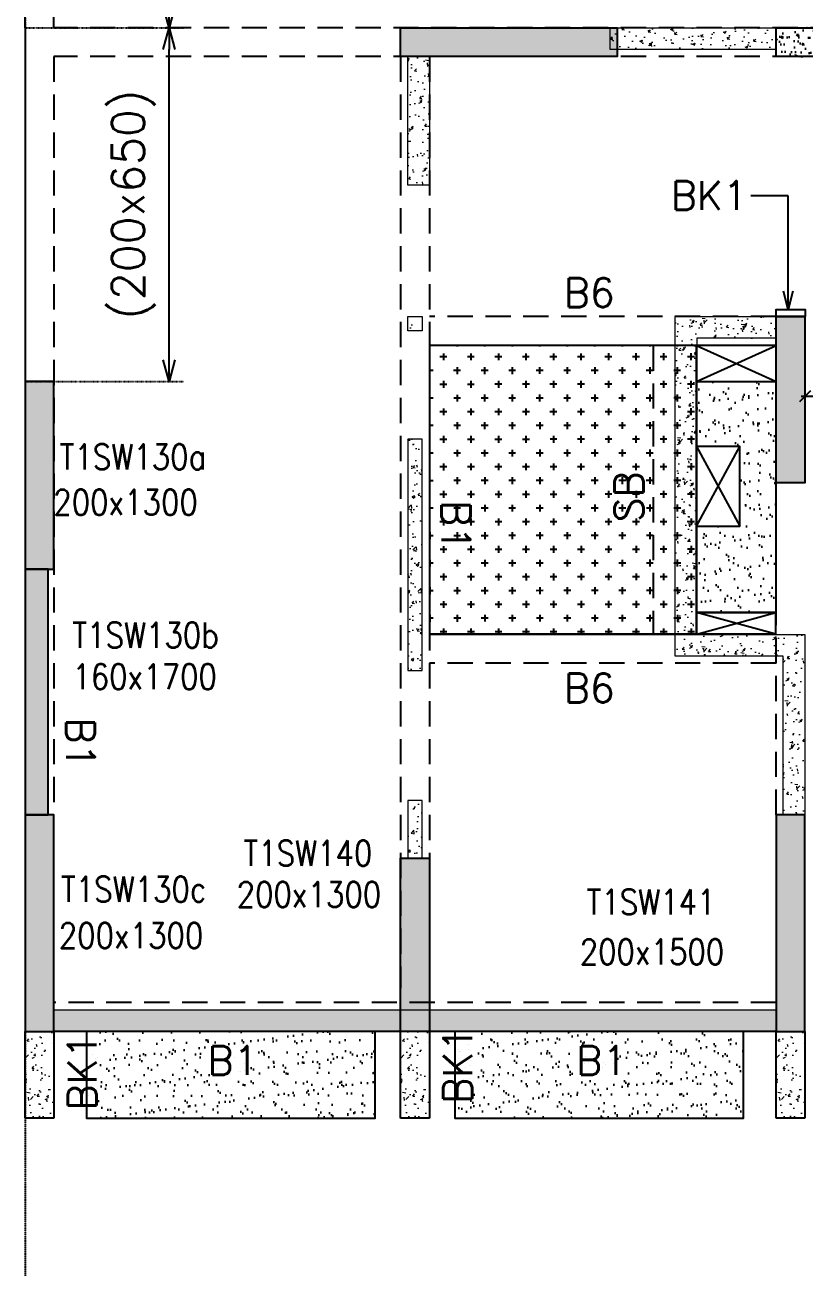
# Model space of a CAD drawing. Header units: millimetres. Extents: x 1078357 to 2594950, y -4969473 to -4636555.
# Drawn here: x 2210080 to 2215480, y -4675745 to -4667084 of the extents above; entities that cross this region are included whole.
import ezdxf

# ---------------------------------------------------------------- set-up
doc = ezdxf.new("R2010")
doc.units = ezdxf.units.MM
doc.header["$PDMODE"] = 35
for name, pattern in [('CONTINOUS', [0]), ('DOT', [0.25, 0, -0.25]), ('HIDDEN', [0.375, 0.25, -0.125]), ('New Retail block$0$CONTINOUS', [0])]:
    doc.linetypes.add(name, pattern=pattern)
doc.layers.get('0').update_dxf_attribs({"lineweight": 0})
doc.layers.get('Defpoints').update_dxf_attribs({"lineweight": 0})
for name, color, linetype, lineweight in [('A-_ANOTDIMA_D-', 6, 'Continuous', 13), ('COL. NO.', 30, 'Continuous', 25), ('COL. SIZE', 7, 'Continuous', 25), ('DIM', 9, 'Continuous', 25), ('HATCH', 8, 'Continuous', 30), ('RCC UPSTAND', 43, 'Continuous', 30), ('S-NON STR RCC WALL', 8, 'Continuous', 0)]:
    doc.layers.add(name, color=color, linetype=linetype, lineweight=lineweight)
for name, color, linetype in [('B-200x325', 201, 'HIDDEN'), ('B-200x450', 52, 'HIDDEN'), ('B-200x650', 241, 'HIDDEN'), ('B-300xSLAB THK.', 151, 'Continuous'), ('BK1-200x650', 241, 'HIDDEN'), ('DROP SLAB', 8, 'Continuous'), ('EXPANSION JOINT', 10, 'HIDDEN'), ('NON STR. RCC WALL', 6, 'Continuous'), ('S-COLUMN_SHEAR WALL', 1, 'Continuous'), ('S-DIM', 2, 'Continuous'), ('S-PROJECTION', 54, 'New Retail block$0$CONTINOUS'), ('SLAB FOLD', 8, 'Continuous')]:
    doc.layers.add(name, color=color, linetype=linetype)
doc.styles.add('Roman', font='romans')
doc.styles.add('ROMANS', font='romans.shx', dxfattribs={"width": 0.85})
doc.dimstyles.new('HARESH', dxfattribs={"dimtxt": 150, "dimasz": 75, "dimexe": 0, "dimexo": 0, "dimgap": 25, "dimtad": 1, "dimdec": 0, "dimdsep": 46, "dimtxsty": 'Roman', "dimblk": 'OBLIQUE', "dimcen": 225, "dimdle": 25, "dimclrd": 2, "dimclre": 2, "dimclrt": 7, "dimadec": 8, "dimazin": 1, "dimtfac": 1, "dimtdec": 0, "dimtmove": 0, "dimatfit": 0, "dimfxl": 1, "dimlwd": -1, "dimlwe": -1, "dimarcsym": 0})

# ---------------------------------------------------------------- blocks, each defined once
blk = doc.blocks.new('_Open30')
at = {"color": 0, "linetype": 'ByBlock', "lineweight": -2}
for p, q in [((-1, 0.268), (0, 0)), ((0, 0), (-1, -0.268)), ((0, 0), (-1, 0))]:
    blk.add_line(p, q, dxfattribs=at)
blk = doc.blocks.new('*D1117')
at = {"layer": 'Defpoints', "color": 0, "linetype": 'CONTINOUS', "ltscale": 0.5, "transparency": 16777216}
for p in [(2210080, -4667102.5, 0), (2211077.1, -4667102.5), (2210080.1, -4669552.5, 0)]:
    blk.add_point(p, dxfattribs=at)
at = {"layer": 'S-DIM', "color": 2, "linetype": 'DOT', "ltscale": 0.5, "transparency": 16777216}
for p, q in [((2210080, -4667102.5), (2211177.1, -4667102.5)), ((2210080.1, -4669552.5), (2211177.1, -4669552.5))]:
    blk.add_line(p, q, dxfattribs=at)
at = {"layer": 'S-DIM', "color": 2, "linetype": 'CONTINOUS', "ltscale": 0.5, "transparency": 16777216}
blk.add_line((2211077.1, -4669402.5), (2211077.1, -4667252.5), dxfattribs=at)
at = {"layer": 'S-DIM', "color": 2, "linetype": 'CONTINOUS', "ltscale": 0.5, "transparency": 16777216, "xscale": 150, "yscale": 150, "zscale": 150}
for p, rotation in [((2211077.1, -4667102.5), 90), ((2211077.1, -4669552.5), 270)]:
    blk.add_blockref('_Open30', p, dxfattribs=dict(at, rotation=rotation))
at = {"layer": 'S-DIM', "color": 7, "linetype": 'CONTINOUS', "ltscale": 0.5, "transparency": 16777216, "insert": (2210830.7, -4668327.5), "char_height": 225, "attachment_point": 5, "rotation": 90, "style": 'Roman'}
blk.add_mtext('(200x650)', dxfattribs=at)
blk = doc.blocks.new('*D1118')
at = {"layer": 'Defpoints', "color": 0, "linetype": 'CONTINOUS', "ltscale": 0.5, "transparency": 16777216}
for p in [(2210080, -4665102.5, 0), (2210080, -4667102.5, 0), (2211077.1, -4667102.5)]:
    blk.add_point(p, dxfattribs=at)
at = {"layer": 'S-DIM', "color": 2, "linetype": 'DOT', "ltscale": 0.5, "transparency": 16777216}
for p, q in [((2210080, -4665102.5), (2211177.1, -4665102.5)), ((2210080, -4667102.5), (2211177.1, -4667102.5))]:
    blk.add_line(p, q, dxfattribs=at)
at = {"layer": 'S-DIM', "color": 2, "linetype": 'CONTINOUS', "ltscale": 0.5, "transparency": 16777216}
blk.add_line((2211077.1, -4665252.5), (2211077.1, -4666952.5), dxfattribs=at)
at = {"layer": 'S-DIM', "color": 2, "linetype": 'CONTINOUS', "ltscale": 0.5, "transparency": 16777216, "xscale": 150, "yscale": 150, "zscale": 150}
for p, rotation in [((2211077.1, -4665102.5), 90), ((2211077.1, -4667102.5), 270)]:
    blk.add_blockref('_Open30', p, dxfattribs=dict(at, rotation=rotation))
at = {"layer": 'S-DIM', "color": 7, "linetype": 'CONTINOUS', "ltscale": 0.5, "transparency": 16777216, "insert": (2210830.7, -4666102.5), "char_height": 225, "attachment_point": 5, "rotation": 90, "style": 'Roman'}
blk.add_mtext('(200x450)', dxfattribs=at)
blk = doc.blocks.new('_Oblique')
at = {"color": 0, "linetype": 'ByBlock', "lineweight": -2}
blk.add_line((-0.5, -0.5), (0.5, 0.5), dxfattribs=at)
blk = doc.blocks.new('*D1593')
at = {"layer": 'Defpoints', "color": 0, "ltscale": 700, "transparency": 16777216}
for p in [(2215479.6, -4669253.1, 0), (2216154.3, -4669253, 0), (2215479.6, -4669655.1)]:
    blk.add_point(p, dxfattribs=at)
at = {"layer": 'DIM', "color": 2, "ltscale": 700, "transparency": 16777216}
for p, q in [((2215479.6, -4669253.1), (2215479.6, -4669655.1)), ((2216154.3, -4669253), (2216154.3, -4669655.1)), ((2216179.3, -4669655.1), (2215454.6, -4669655.1))]:
    blk.add_line(p, q, dxfattribs=at)
at = {"layer": 'DIM', "color": 2, "ltscale": 700, "transparency": 16777216, "xscale": 75, "yscale": 75, "zscale": 75, "rotation": 180}
blk.add_blockref('_Oblique', (2215479.6, -4669655.1), dxfattribs=at)
at = {"layer": 'DIM', "color": 2, "ltscale": 700, "transparency": 16777216, "xscale": 75, "yscale": 75, "zscale": 75}
blk.add_blockref('_Oblique', (2216154.3, -4669655.1), dxfattribs=at)
at = {"layer": 'DIM', "color": 7, "ltscale": 700, "transparency": 16777216, "insert": (2215817, -4669580.1), "char_height": 150, "attachment_point": 5, "style": 'Roman'}
blk.add_mtext('{\\H0.666667x;200x650}', dxfattribs=at)
blk = doc.blocks.new('G$CD63B60BD')
at = {"layer": 'COL. NO.', "linetype": 'Continuous', "style": 'ROMANS', "width": 0.85}
for s, p in [('T1SW130a', (44965.2, 3891.1, -320.4)), ('T1SW130b', (45053.1, 2657.3, -320.4)), ('T1SW140', (46237.7, 1147.3, -320.4)), ('T1SW130c', (44974.3, 897.6, -323.1)), ('T1SW141', (48613.2, 809.1, -320.4))]:
    blk.add_text(s, height=175, dxfattribs=at).set_placement(p)
at = {"layer": 'COL. SIZE', "linetype": 'Continuous', "style": 'ROMANS', "width": 0.85}
for s, p in [('200x1300', (44920.6, 3577, -320.4)), ('160x1700', (45052.5, 2369.2, -320.4)), ('200x1300', (46190.3, 861.3, -320.4)), ('200x1300', (44958.9, 576.9, -323.1)), ('200x1500', (48565.8, 464.2, -320.4))]:
    blk.add_text(s, height=175, dxfattribs=at).set_placement(p)

msp = doc.modelspace()

# ---------------------------------------------------------------- hatches: boundary and pattern name
at = {"layer": 'DROP SLAB'}
h = msp.add_hatch(dxfattribs=at)
h.set_pattern_fill('CROSS', color=8, scale=15, angle=0.03079)
h.set_pattern_definition([(180.03079016, (-5487960.97, 28115630.65), (-95.19879988, -95.3011726), [47.625, -142.875]), (270.03079016, (-5487984.8, 28115654.45), (95.3011726, -95.19879988), [47.625, -142.875])])
h.paths.add_polyline_path([(2214729.6, -4669302.5), (2212879.6, -4669302.4), (2212879.6, -4671302.2), (2214729.6, -4671302.3)])
at = {"layer": 'HATCH'}
h = msp.add_hatch(dxfattribs=at)
h.set_pattern_fill('AR-SAND', color=8, scale=3, angle=359.97015)
h.set_pattern_definition([(37.47015413, (-4003539.23, 23605423.02), (-4.72361136, 146.8264517), [0, -115.824, 0, -129.54, 0, -123.825]), (7.4701541, (-4003539.23, 23605423.02), (134.9689868, 214.9772528), [0, -62.484, 0, -104.394, 0, -40.005]), (327.47015413, (-4003632.95, 23605423.07), (237.29790347, 0.3075449), [0, -38.1, 0, -137.16, 0, -179.07]), (317.4701541, (-4003632.95, 23605423.07), (229.1017424, 66.759465), [0, -19.05, 0, -89.916, 0, -102.87])])
h.paths.add_polyline_path([(2215278.9, -4671152.6), (2214728.9, -4671152.6), (2214728.9, -4670552.5), (2215028.9, -4670552.5), (2215028.9, -4670002.6), (2214728.9, -4670002.6), (2214728.9, -4669552.6), (2215278.9, -4669552.6)])
h = msp.add_hatch(dxfattribs=at)
h.set_pattern_fill('AR-SAND', color=8, scale=3, angle=179.97015)
h.set_pattern_definition([(37.47015413, (-2894477.94, 18697456.1), (-4.72361136, 146.8264517), [0, -115.824, 0, -129.54, 0, -123.825]), (7.4701541, (-2894477.94, 18697456.1), (134.9689868, 214.9772528), [0, -62.484, 0, -104.394, 0, -40.005]), (327.4701541, (-2894571.67, 18697456.14), (237.2979035, 0.3075449), [0, -38.1, 0, -137.16, 0, -179.07]), (317.4701541, (-2894571.67, 18697456.14), (229.1017424, 66.759465), [0, -19.05, 0, -89.916, 0, -102.87])])
h.paths.add_polyline_path([(2212505, -4674052.5), (2210505, -4674052.5), (2210505, -4674652.5), (2212505, -4674652.5)])
h = msp.add_hatch(dxfattribs=at)
h.set_pattern_fill('AR-SAND', color=8, scale=3, angle=179.97015)
h.set_pattern_definition([(37.47015413, (-2897027.94, 18697456.1), (-4.72361136, 146.8264517), [0, -115.824, 0, -129.54, 0, -123.825]), (7.4701541, (-2897027.94, 18697456.1), (134.9689868, 214.9772528), [0, -62.484, 0, -104.394, 0, -40.005]), (327.4701541, (-2897121.67, 18697456.14), (237.2979035, 0.3075449), [0, -38.1, 0, -137.16, 0, -179.07]), (317.4701541, (-2897121.67, 18697456.14), (229.1017424, 66.759465), [0, -19.05, 0, -89.916, 0, -102.87])])
h.paths.add_polyline_path([(2215055, -4674052.5), (2213055, -4674052.5), (2213055, -4674652.5), (2215055, -4674652.5)])
at = {"layer": 'RCC UPSTAND'}
h = msp.add_hatch(dxfattribs=at)
h.set_pattern_fill('AR-CONC', color=8, scale=20, angle=90)
h.set_pattern_definition([(140, (-980045.37, -7202322.1), (12.550427, 143.4520365), [15, -165]), (85, (-980045.37, -7202322.1), (-150.438427, -27.7502667), [12, -132]), (190.4514445, (-980044.33, -7202310.14), (-137.887998, 115.7017693), [12.7480384, -140.2284224]), (136.1842, (-980085.37, -7202322.1), (33.103856, 213.448266), [22.5, -247.5]), (186.6356355, (-980082.61, -7202304.3), (-194.82372, 186.932389), [19.122068, -210.342752]), (81.184164, (-980085.37, -7202322.1), (-194.82372, 186.932389), [18, -198]), (111, (-980075.37, -7202302.1), (80.523778, 119.3814104), [15, -165]), (56, (-980075.37, -7202302.1), (-145.030009, 48.6630664), [12, -132]), (161.4514447, (-980068.66, -7202292.15), (-64.5062306, 168.0444753), [12.748038, -140.2284224]), (127.5, (-980045.37, -7202322.094), (-66.57877077, 2.43197106), [0, -130.4, 0, -134, 0, -132.5]), (97.5, (-980045.37, -7202322.094), (-78.8823424, 52.6139075), [0, -76.4, 0, -127.4, 0, -50.5]), (57.5, (-980045.37, -7202366.694), (4.51097435, 106.7644872), [0, -50, 0, -156, 0, -207]), (47.5, (-980045.37, -7202386.69), (-20.0209965, 116.6372339), [0, -65, 0, -103.6, 0, -147])])
h.paths.add_polyline_path([(2215279.6, -4667102.5), (2215954.6, -4667102.5), (2215954.6, -4667302.6), (2215279.6, -4667302.6)])
at = {"layer": 'S-COLUMN_SHEAR WALL', "lineweight": 25}
h = msp.add_hatch(color=1, dxfattribs=at)
h.dxf.hatch_style = 1
h.paths.add_polyline_path([(2212679.6, -4667102.5), (2214179.6, -4667102.5), (2214179.6, -4667302.5), (2212679.6, -4667302.5)])
h = msp.add_hatch(color=1, dxfattribs=at)
h.dxf.hatch_style = 1
h.paths.add_polyline_path([(2215279.6, -4669102.6), (2215479.6, -4669102.6), (2215479.6, -4670252.6), (2215279.6, -4670252.6)])
h = msp.add_hatch(color=1, dxfattribs=at)
h.dxf.hatch_style = 1
h.paths.add_polyline_path([(2210279.6, -4669552.5), (2210079.6, -4669552.5), (2210079.6, -4670852.5), (2210279.6, -4670852.5)])
at = {"layer": 'S-COLUMN_SHEAR WALL', "lineweight": 25, "extrusion": (-1.00316e-06, -2.11765e-11, 1)}
h = msp.add_hatch(color=1, dxfattribs=at)
h.dxf.hatch_style = 1
h.paths.add_polyline_path([(2210079.6, -4672552.6), (2210239.6, -4672552.6), (2210239.6, -4670852.5), (2210079.6, -4670852.5)])
at = {"layer": 'S-COLUMN_SHEAR WALL', "lineweight": 25}
h = msp.add_hatch(color=1, dxfattribs=at)
h.dxf.hatch_style = 1
h.paths.add_polyline_path([(2210079.6, -4674052.6), (2210279.6, -4674052.6), (2210279.6, -4672552.5), (2210079.6, -4672552.5)])
h = msp.add_hatch(color=1, dxfattribs=at)
h.dxf.hatch_style = 1
h.paths.add_polyline_path([(2215279.6, -4674052.6), (2215479.6, -4674052.6), (2215479.6, -4672552.5), (2215279.6, -4672552.5)])
h = msp.add_hatch(color=1, dxfattribs=at)
h.dxf.hatch_style = 1
h.paths.add_polyline_path([(2212879.6, -4672852.5), (2212879.6, -4674052.6), (2212679.6, -4674052.6), (2212679.6, -4672852.5)])
at = {"layer": 'S-NON STR RCC WALL', "ltscale": 700}
h = msp.add_hatch(dxfattribs=at)
h.set_pattern_fill('AR-CONC', color=256)
h.set_pattern_definition([(50, (1090038.52, -216990.2), (182.184669, -15.9390855), [19.05, -209.55]), (355, (1090038.52, -216990.2), (-35.2434214, 191.056845), [15.24, -167.640584]), (100.4514447, (1090053.7, -216991.53), (146.941247, 175.117752), [16.190009, -178.0902446]), (46.1842, (1090038.52, -216939.4), (271.079041, -42.042328), [28.575, -314.325]), (96.6355576, (1090061.1, -216942.9), (237.404134, 247.426125), [24.285023, -267.135608]), (351.184151, (1090038.52, -216939.4), (237.404134, 247.426125), [22.859967, -251.459732]), (21, (1090063.92, -216952.1), (151.6143913, -102.265198), [19.05, -209.55]), (326, (1090063.92, -216952.1), (61.802028, 184.187966), [15.24, -167.64]), (71.451445, (1090076.56, -216960.63), (213.416419, 81.922769), [16.190009, -178.0899376]), (37.5, (1090038.52, -216990.205), (3.08860325, 84.5550389), [0, -165.608, 0, -170.18, 0, -168.275]), (7.5, (1090038.52, -216990.205), (66.8196625, 100.1805748), [0, -97.028, 0, -161.798, 0, -64.135]), (327.5, (1089981.88, -216990.205), (135.5905952, -5.728744), [0, -63.5, 0, -198.12, 0, -262.89]), (317.5, (1089956.48, -216990.2), (148.1291814, 25.426491), [0, -82.55, 0, -131.572, 0, -186.69])])
h.paths.add_polyline_path([(2214130, -4667102.5), (2215280, -4667102.5), (2215280, -4667252.5), (2214130, -4667252.5)])
at = {"layer": 'S-NON STR RCC WALL'}
h = msp.add_hatch(dxfattribs=at)
h.set_pattern_fill('AR-CONC', color=256, angle=180)
h.set_pattern_definition([(50, (-5238805.32, 27792266.43), (182.184669, -15.93908554), [19.05, -209.55]), (355, (-5238805.32, 27792266.43), (-35.2434214, 191.0568452), [15.24, -167.6405842]), (100.4514447, (-5238790.14, 27792265.1), (146.9412471, 175.1177519), [16.1900088, -178.0902446]), (46.1842, (-5238805.32, 27792317.23), (271.0790409, -42.042328), [28.575, -314.325]), (96.6355576, (-5238782.73, 27792313.72), (237.404134, 247.4261246), [24.2850231, -267.1356082]), (351.1841512, (-5238805.32, 27792317.23), (237.404134, 247.4261246), [22.859967, -251.459732]), (21, (-5238779.92, 27792304.53), (151.6143913, -102.2651982), [19.05, -209.55]), (326, (-5238779.92, 27792304.53), (61.8020283, 184.1879661), [15.24, -167.64]), (71.451445, (-5238767.29, 27792296), (213.4164193, 81.9227689), [16.1900088, -178.0899376]), (37.5, (-5238805.32, 27792266.43), (3.08860325, 84.55503887), [0, -165.608, 0, -170.18, 0, -168.275]), (7.5, (-5238805.32, 27792266.43), (66.8196625, 100.18057482), [0, -97.028, 0, -161.798, 0, -64.135]), (327.5, (-5238861.964, 27792266.43), (135.59059517, -5.72874399), [0, -63.5, 0, -198.12, 0, -262.89]), (317.5, (-5238887.36, 27792266.43), (148.1291814, 25.42649103), [0, -82.55, 0, -131.572, 0, -186.69])])
h.paths.add_polyline_path([(2212730, -4667302.5), (2212880, -4667302.5), (2212880, -4668192.4), (2212730, -4668192.4)])
h = msp.add_hatch(dxfattribs=at)
h.set_pattern_fill('AR-CONC', color=256, angle=180)
h.set_pattern_definition([(50, (3310004.35, -9578126.59), (182.184669, -15.9390855), [19.05, -209.55]), (355, (3310004.35, -9578126.59), (-35.2434214, 191.056845), [15.24, -167.640584]), (100.4514447, (3310019.54, -9578127.91), (146.941247, 175.117752), [16.190009, -178.0902446]), (46.1842, (3310004.35, -9578075.79), (271.079041, -42.042328), [28.575, -314.325]), (96.6355576, (3310026.94, -9578079.3), (237.404134, 247.426125), [24.285023, -267.135608]), (351.184151, (3310004.35, -9578075.79), (237.404134, 247.426125), [22.859967, -251.459732]), (21, (3310029.75, -9578088.49), (151.6143913, -102.265198), [19.05, -209.55]), (326, (3310029.75, -9578088.49), (61.802028, 184.187966), [15.24, -167.64]), (71.451445, (3310042.39, -9578097), (213.416419, 81.922769), [16.190009, -178.0899376]), (37.5, (3310004.355, -9578126.585), (3.08860325, 84.5550389), [0, -165.608, 0, -170.18, 0, -168.275]), (7.5, (3310004.355, -9578126.585), (66.8196625, 100.1805748), [0, -97.028, 0, -161.798, 0, -64.135]), (327.5, (3309947.71, -9578126.585), (135.5905952, -5.728744), [0, -63.5, 0, -198.12, 0, -262.89]), (317.5, (3309922.31, -9578126.59), (148.1291814, 25.426491), [0, -82.55, 0, -131.572, 0, -186.69])])
h.paths.add_polyline_path([(2212730, -4669102.3), (2212830, -4669102.3), (2212830, -4669202.3), (2212730, -4669202.3)])
h = msp.add_hatch(dxfattribs=at)
h.set_pattern_fill('AR-CONC', color=256)
h.set_pattern_definition([(50, (-4174040.86, 23111537.25), (182.184669, -15.9390855), [19.05, -209.55]), (355, (-4174040.86, 23111537.25), (-35.2434214, 191.0568452), [15.24, -167.6405842]), (100.4514447, (-4174025.68, 23111535.92), (146.9412471, 175.1177519), [16.1900088, -178.0902446]), (46.1842, (-4174040.86, 23111588.05), (271.0790409, -42.042328), [28.575, -314.325]), (96.6355576, (-4174018.27, 23111584.54), (237.404134, 247.4261246), [24.2850231, -267.1356082]), (351.1841512, (-4174040.86, 23111588.05), (237.404134, 247.4261246), [22.859967, -251.459732]), (21, (-4174015.46, 23111575.35), (151.6143913, -102.2651982), [19.05, -209.55]), (326, (-4174015.46, 23111575.35), (61.8020283, 184.1879661), [15.24, -167.64]), (71.451445, (-4174002.83, 23111566.83), (213.4164193, 81.9227689), [16.1900088, -178.0899376]), (37.5, (-4174040.86, 23111537.25), (3.08860325, 84.55503887), [0, -165.608, 0, -170.18, 0, -168.275]), (7.5, (-4174040.86, 23111537.25), (66.8196625, 100.18057482), [0, -97.028, 0, -161.798, 0, -64.135]), (327.5, (-4174097.5, 23111537.25), (135.59059517, -5.728744), [0, -63.5, 0, -198.12, 0, -262.89]), (317.5, (-4174122.9, 23111537.25), (148.1291814, 25.42649103), [0, -82.55, 0, -131.572, 0, -186.69])])
h.paths.add_polyline_path([(2214580, -4671452.6), (2214580, -4669102.6), (2215280, -4669102.6), (2215280, -4669252.6), (2214730, -4669252.6), (2214730, -4671302.6), (2215480, -4671302.6), (2215480, -4672552.5), (2215330, -4672552.5), (2215330, -4671452.6)])
h = msp.add_hatch(dxfattribs=at)
h.set_pattern_fill('AR-CONC', color=256, angle=180)
h.set_pattern_definition([(50, (3310017.57, -9576761.92), (182.184669, -15.9390855), [19.05, -209.55]), (355, (3310017.57, -9576761.92), (-35.2434214, 191.056845), [15.24, -167.640584]), (100.4514447, (3310032.75, -9576763.25), (146.941247, 175.117752), [16.190009, -178.0902446]), (46.1842, (3310017.57, -9576711.12), (271.079041, -42.042328), [28.575, -314.325]), (96.6355576, (3310040.16, -9576714.62), (237.404134, 247.426125), [24.285023, -267.135608]), (351.184151, (3310017.57, -9576711.12), (237.404134, 247.426125), [22.859967, -251.459732]), (21, (3310042.97, -9576723.82), (151.6143913, -102.265198), [19.05, -209.55]), (326, (3310042.97, -9576723.82), (61.802028, 184.187966), [15.24, -167.64]), (71.451445, (3310055.6, -9576732.34), (213.416419, 81.922769), [16.190009, -178.0899376]), (37.5, (3310017.57, -9576761.92), (3.08860325, 84.5550389), [0, -165.608, 0, -170.18, 0, -168.275]), (7.5, (3310017.57, -9576761.92), (66.8196625, 100.1805748), [0, -97.028, 0, -161.798, 0, -64.135]), (327.5, (3309960.93, -9576761.92), (135.5905952, -5.728744), [0, -63.5, 0, -198.12, 0, -262.89]), (317.5, (3309935.53, -9576761.92), (148.1291814, 25.426491), [0, -82.55, 0, -131.572, 0, -186.69])])
h.paths.add_polyline_path([(2212730, -4671552.3), (2212830, -4671552.3), (2212830, -4669952.3), (2212730, -4669952.3)])
h = msp.add_hatch(dxfattribs=at)
h.set_pattern_fill('AR-CONC', color=256, angle=180)
h.set_pattern_definition([(50, (2212792.85, -4892742.73), (182.18467, -15.93909), [19.05, -209.55]), (355, (2212792.85, -4892742.73), (-35.24342, 191.05685), [15.24, -167.64058]), (100.451445, (2212808.04, -4892744.06), (146.94125, 175.11775), [16.19001, -178.09024]), (46.1842, (2212792.85, -4892691.93), (271.07904, -42.04233), [28.575, -314.325]), (96.63556, (2212815.44, -4892695.44), (237.40413, 247.42612), [24.28502, -267.1356]), (351.18415, (2212792.85, -4892691.93), (237.40413, 247.42612), [22.85997, -251.45973]), (21, (2212818.25, -4892704.63), (151.61439, -102.2652), [19.05, -209.55]), (326, (2212818.25, -4892704.63), (61.80203, 184.18797), [15.24, -167.64]), (71.451445, (2212830.89, -4892713.16), (213.41642, 81.92277), [16.19001, -178.08994]), (37.5, (2212792.85, -4892742.733), (3.088603, 84.555039), [0, -165.608, 0, -170.18, 0, -168.275]), (7.5, (2212792.85, -4892742.73), (66.819663, 100.180575), [0, -97.028, 0, -161.798, 0, -64.135]), (327.5, (2212736.21, -4892742.73), (135.590595, -5.728744), [0, -63.5, 0, -198.12, 0, -262.89]), (317.5, (2212710.81, -4892742.73), (148.12918, 25.42649), [0, -82.55, 0, -131.572, 0, -186.69])])
h.paths.add_polyline_path([(2212730.1, -4672852.8), (2212830.1, -4672852.8), (2212830, -4672452.3), (2212730, -4672452.3)])
h = msp.add_hatch(dxfattribs=at)
h.set_pattern_fill('AR-CONC', color=256)
h.set_pattern_definition([(50, (-5271265.58, 27795556.43), (182.184669, -15.93908554), [19.05, -209.55]), (355, (-5271265.58, 27795556.43), (-35.2434214, 191.0568452), [15.24, -167.6405842]), (100.4514447, (-5271250.4, 27795555.1), (146.9412471, 175.1177519), [16.1900088, -178.0902446]), (46.1842, (-5271265.58, 27795607.23), (271.0790409, -42.042328), [28.575, -314.325]), (96.6355576, (-5271242.99, 27795603.73), (237.404134, 247.4261246), [24.2850231, -267.1356082]), (351.1841512, (-5271265.58, 27795607.23), (237.404134, 247.4261246), [22.859967, -251.459732]), (21, (-5271240.18, 27795594.53), (151.6143913, -102.2651982), [19.05, -209.55]), (326, (-5271240.18, 27795594.53), (61.8020283, 184.1879661), [15.24, -167.64]), (71.451445, (-5271227.54, 27795586.01), (213.4164193, 81.9227689), [16.1900088, -178.0899376]), (37.5, (-5271265.576, 27795556.434), (3.08860325, 84.55503887), [0, -165.608, 0, -170.18, 0, -168.275]), (7.5, (-5271265.58, 27795556.43), (66.8196625, 100.18057482), [0, -97.028, 0, -161.798, 0, -64.135]), (327.5, (-5271322.22, 27795556.434), (135.59059517, -5.72874399), [0, -63.5, 0, -198.12, 0, -262.89]), (317.5, (-5271347.62, 27795556.43), (148.1291814, 25.42649103), [0, -82.55, 0, -131.572, 0, -186.69])])
h.paths.add_polyline_path([(2215277.1, -4674052.6), (2210280, -4674052.6), (2210280, -4673902.6), (2215277.1, -4673902.6)])
h = msp.add_hatch(dxfattribs=at)
h.set_pattern_fill('AR-CONC', color=256, angle=180)
h.set_pattern_definition([(50, (-7420092.36, 37565054.81), (182.184669, -15.93908554), [19.05, -209.55]), (355, (-7420092.36, 37565054.81), (-35.2434214, 191.0568452), [15.24, -167.6405842]), (100.4514447, (-7420077.18, 37565053.48), (146.9412471, 175.1177519), [16.1900088, -178.0902446]), (46.1842, (-7420092.36, 37565105.61), (271.0790409, -42.0423279), [28.575, -314.325]), (96.6355576, (-7420069.77, 37565102.1), (237.404134, 247.4261246), [24.2850231, -267.1356082]), (351.1841512, (-7420092.36, 37565105.6), (237.404134, 247.4261246), [22.859967, -251.459732]), (21, (-7420066.96, 37565092.91), (151.61439127, -102.2651982), [19.05, -209.55]), (326, (-7420066.96, 37565092.91), (61.80202835, 184.1879661), [15.24, -167.64]), (71.451445, (-7420054.32, 37565084.39), (213.4164193, 81.9227689), [16.1900088, -178.0899376]), (37.5, (-7420092.36, 37565054.81), (3.08860325, 84.55503887), [0, -165.608, 0, -170.18, 0, -168.275]), (7.5, (-7420092.36, 37565054.81), (66.81966251, 100.18057482), [0, -97.028, 0, -161.798, 0, -64.135]), (327.5, (-7420149, 37565054.81), (135.59059517, -5.72874399), [0, -63.5, 0, -198.12, 0, -262.89]), (317.5, (-7420174.4, 37565054.81), (148.1291814, 25.42649103), [0, -82.55, 0, -131.572, 0, -186.69])])
h.paths.add_polyline_path([(2210279.9, -4674052.5), (2210079.9, -4674052.5), (2210079.9, -4674652.5), (2210279.9, -4674652.5), (2210279.9, -4674652.5), (2210279.9, -4674052.6)], is_closed=False)
h = msp.add_hatch(dxfattribs=at)
h.set_pattern_fill('AR-CONC', color=256, angle=180)
h.set_pattern_definition([(50, (-7417492.32, 37565054.77), (182.184669, -15.93908554), [19.05, -209.55]), (355, (-7417492.32, 37565054.77), (-35.2434214, 191.0568452), [15.24, -167.6405842]), (100.4514447, (-7417477.14, 37565053.44), (146.9412471, 175.1177519), [16.1900088, -178.0902446]), (46.1842, (-7417492.32, 37565105.57), (271.0790409, -42.0423279), [28.575, -314.325]), (96.6355576, (-7417469.73, 37565102.06), (237.404134, 247.4261246), [24.2850231, -267.1356082]), (351.1841512, (-7417492.32, 37565105.57), (237.404134, 247.4261246), [22.859967, -251.459732]), (21, (-7417466.92, 37565092.87), (151.61439127, -102.2651982), [19.05, -209.55]), (326, (-7417466.92, 37565092.87), (61.80202835, 184.1879661), [15.24, -167.64]), (71.451445, (-7417454.29, 37565084.35), (213.4164193, 81.9227689), [16.1900088, -178.0899376]), (37.5, (-7417492.32, 37565054.77), (3.08860325, 84.55503887), [0, -165.608, 0, -170.18, 0, -168.275]), (7.5, (-7417492.32, 37565054.77), (66.81966251, 100.18057482), [0, -97.028, 0, -161.798, 0, -64.135]), (327.5, (-7417548.96, 37565054.77), (135.59059517, -5.72874399), [0, -63.5, 0, -198.12, 0, -262.89]), (317.5, (-7417574.36, 37565054.77), (148.1291814, 25.42649103), [0, -82.55, 0, -131.572, 0, -186.69])])
h.paths.add_polyline_path([(2212879.9, -4674052.5), (2212679.9, -4674052.5), (2212679.9, -4674652.5), (2212879.9, -4674652.5), (2212879.9, -4674652.5), (2212879.9, -4674052.6)], is_closed=False)
h = msp.add_hatch(dxfattribs=at)
h.set_pattern_fill('AR-CONC', color=256, angle=180)
h.set_pattern_definition([(50, (-7414892.34, 37565054.77), (182.184669, -15.93908554), [19.05, -209.55]), (355, (-7414892.34, 37565054.77), (-35.2434214, 191.0568452), [15.24, -167.6405842]), (100.4514447, (-7414877.16, 37565053.44), (146.9412471, 175.1177519), [16.1900088, -178.0902446]), (46.1842, (-7414892.34, 37565105.57), (271.0790409, -42.0423279), [28.575, -314.325]), (96.6355576, (-7414869.75, 37565102.06), (237.404134, 247.4261246), [24.2850231, -267.1356082]), (351.1841512, (-7414892.34, 37565105.57), (237.404134, 247.4261246), [22.859967, -251.459732]), (21, (-7414866.94, 37565092.87), (151.61439127, -102.2651982), [19.05, -209.55]), (326, (-7414866.94, 37565092.87), (61.80202835, 184.1879661), [15.24, -167.64]), (71.451445, (-7414854.3, 37565084.35), (213.4164193, 81.9227689), [16.1900088, -178.0899376]), (37.5, (-7414892.34, 37565054.77), (3.08860325, 84.55503887), [0, -165.608, 0, -170.18, 0, -168.275]), (7.5, (-7414892.34, 37565054.77), (66.81966251, 100.18057482), [0, -97.028, 0, -161.798, 0, -64.135]), (327.5, (-7414948.984, 37565054.77), (135.59059517, -5.72874399), [0, -63.5, 0, -198.12, 0, -262.89]), (317.5, (-7414974.38, 37565054.77), (148.1291814, 25.42649103), [0, -82.55, 0, -131.572, 0, -186.69])])
h.paths.add_polyline_path([(2215479.9, -4674052.5), (2215279.9, -4674052.5), (2215279.9, -4674652.5), (2215479.9, -4674652.5), (2215479.9, -4674652.5), (2215479.9, -4674052.6)], is_closed=False)

# ---------------------------------------------------------------- linework, layer by layer
at = {"layer": 'B-200x325', "ltscale": 700}
for p, q in [((2215279.8, -4669102.4, 0), (2212880, -4669102.4, 0)), ((2215280, -4671502.2, 0), (2212880, -4671502.2, 0))]:
    msp.add_line(p, q, dxfattribs=at)
at = {"layer": 'B-200x325', "linetype": 'Continuous', "ltscale": 700}
for p, q in [((2215279.8, -4669302.4, 0), (2212880, -4669302.4, 0)), ((2215280, -4671302.2, 0), (2212880, -4671302.2, 0))]:
    msp.add_line(p, q, dxfattribs=at)
at = {"layer": 'B-200x450', "linetype": 'Continuous', "ltscale": 500}
msp.add_line((2210080, -4667102.5, 0), (2210080, -4665102.5, 0), dxfattribs=at)
at = {"layer": 'B-200x450', "linetype": 'HIDDEN', "ltscale": 500}
msp.add_line((2210280, -4667102.5, 0), (2210280, -4665102.4, 0), dxfattribs=at)
at = {"layer": 'B-200x650', "linetype": 'CONTINOUS', "ltscale": 700}
for p, q in [((2210080, -4667102.5, 0), (2210080, -4672552.5, 0)), ((2210079.9, -4674652.5, 0), (2210079.9, -4674052.5, 0)), ((2210279.9, -4674052.5, 0), (2210279.9, -4674652.5, 0)), ((2215280, -4674052.5, 0), (2210280, -4674052.5, 0)), ((2212679.9, -4674652.5, 0), (2212679.9, -4674052.5, 0)), ((2212879.9, -4674052.5, 0), (2212879.9, -4674652.5, 0)), ((2215279.9, -4674652.5, 0), (2215279.9, -4674052.5, 0)), ((2215479.9, -4674052.5, 0), (2215479.9, -4674652.5, 0)), ((2210279.9, -4674652.5, 0), (2210079.9, -4674652.5, 0)), ((2212879.9, -4674652.5, 0), (2212679.9, -4674652.5, 0)), ((2215479.9, -4674652.5, 0), (2215279.9, -4674652.5, 0))]:
    msp.add_line(p, q, dxfattribs=at)
at = {"layer": 'B-200x650', "linetype": 'HIDDEN', "ltscale": 700}
for p, q in [((2215954.8, -4667102.5, 0), (2210280, -4667102.5, 0)), ((2215954.8, -4667302.5, 0), (2210280, -4667302.5, 0)), ((2210280, -4667302.5, 0), (2210280, -4672552.5, 0)), ((2212680, -4667302.5, 0), (2212680, -4673752.5, 0)), ((2212880, -4667302.5, 0), (2212880, -4673752.5, 0)), ((2215280, -4672552.5, 0), (2215280, -4670252.5, 0)), ((2215280, -4673852.5, 0), (2210280, -4673852.5, 0))]:
    msp.add_line(p, q, dxfattribs=at)
at = {"layer": 'B-300xSLAB THK.', "linetype": 'HIDDEN', "ltscale": 700}
msp.add_line((2214429.6, -4669302.5, 0), (2214429.6, -4671302.3, 0), dxfattribs=at)
at = {"layer": 'B-300xSLAB THK.', "linetype": 'ByBlock', "ltscale": 700}
msp.add_line((2214729.6, -4669302.5, 0), (2214729.6, -4671302.3, 0), dxfattribs=at)
at = {"layer": 'BK1-200x650', "linetype": 'Continuous', "ltscale": 700, "elevation": 0}
msp.add_lwpolyline([(2215480.1, -4669102.6), (2215280.1, -4669102.6), (2215280.1, -4669052.4), (2215480.1, -4669052.4)], close=True, dxfattribs=at)
at = {"layer": 'DROP SLAB', "color": 3, "linetype": 'CONTINOUS', "ltscale": 500}
for p, q in [((2214729.6, -4669552.5), (2215279.5, -4669302.5, 0)), ((2214729.6, -4669302.5, 0), (2215279.6, -4669552.5)), ((2214729.5, -4670552.6, 0), (2215029.5, -4670002.6, 0)), ((2214729.5, -4670002.6, 0), (2215029.5, -4670552.6, 0)), ((2215279.2, -4671302.5, 0), (2214729.2, -4671152.5, 0)), ((2214730, -4671302.3, 0), (2215279.2, -4671152.5, 0))]:
    msp.add_line(p, q, dxfattribs=at)
at = {"layer": 'DROP SLAB', "color": 3, "linetype": 'CONTINOUS', "ltscale": 500, "elevation": 0}
for points in [[(2214729.6, -4669302.5), (2212879.6, -4669302.4), (2212879.6, -4671302.2), (2214729.6, -4671302.3)], [(2214729.6, -4669552.5), (2215279.5, -4669552.5), (2215279.5, -4669302.5), (2214729.6, -4669302.5)], [(2214729.5, -4670552.6), (2215029.5, -4670552.6), (2215029.5, -4670002.6), (2214729.5, -4670002.6)], [(2214729.2, -4671302.3), (2215279.2, -4671302.3), (2215279.2, -4671152.5), (2214729.2, -4671152.5)]]:
    msp.add_lwpolyline(points, close=True, dxfattribs=at)
at = {"layer": 'EXPANSION JOINT'}
msp.add_line((2210079.8, -4655412.5, 0), (2210079.8, -4675745.1, 0), dxfattribs=at)
msp.add_line((2210079.8, -4655412.5, 0), (2210079.8, -4675745.1, 0), dxfattribs=at)
at = {"layer": 'NON STR. RCC WALL', "elevation": 0}
msp.add_lwpolyline([(2215279.6, -4667102.5), (2215954.6, -4667102.5), (2215954.6, -4667302.6), (2215279.6, -4667302.6)], close=True, dxfattribs=at)
at = {"layer": 'S-COLUMN_SHEAR WALL', "color": 1, "lineweight": 25, "elevation": 0}
for points in [[(2212679.6, -4667102.5), (2214179.6, -4667102.5), (2214179.6, -4667302.5), (2212679.6, -4667302.5)], [(2215279.6, -4669102.6), (2215479.6, -4669102.6), (2215479.6, -4670252.6), (2215279.6, -4670252.6)], [(2210279.6, -4669552.5), (2210079.6, -4669552.5), (2210079.6, -4670852.5), (2210279.6, -4670852.5)], [(2210079.6, -4674052.6), (2210279.6, -4674052.6), (2210279.6, -4672552.5), (2210079.6, -4672552.5)], [(2215279.6, -4674052.6), (2215479.6, -4674052.6), (2215479.6, -4672552.5), (2215279.6, -4672552.5)], [(2212679.6, -4672852.7), (2212879.6, -4672852.7), (2212879.6, -4674052.6), (2212679.6, -4674052.6)]]:
    msp.add_lwpolyline(points, close=True, dxfattribs=at)
at = {"layer": 'S-COLUMN_SHEAR WALL', "color": 1, "lineweight": 25, "extrusion": (-1.00316e-06, -2.11765e-11, 1), "elevation": -2.2}
msp.add_lwpolyline([(2210079.6, -4672552.5), (2210239.6, -4672552.5), (2210239.6, -4670852.5), (2210079.6, -4670852.5)], close=True, dxfattribs=at)
at = {"layer": 'S-NON STR RCC WALL', "ltscale": 700, "elevation": 0}
for points in [[(2214130, -4667102.5), (2215280, -4667102.5), (2215280, -4667252.5), (2214130, -4667252.5)], [(2212730, -4667302.5), (2212880, -4667302.5), (2212880, -4668192.4), (2212730, -4668192.4)], [(2212730, -4669102.3), (2212830, -4669102.3), (2212830, -4669202.3), (2212730, -4669202.3)], [(2212730, -4671552.3), (2212830, -4671552.3), (2212830, -4669952.3), (2212730, -4669952.3)]]:
    msp.add_lwpolyline(points, close=True, dxfattribs=at)
at = {"layer": 'S-NON STR RCC WALL', "elevation": 0}
for points in [[(2214580, -4671452.6), (2214580, -4669102.6), (2215280, -4669102.6), (2215280, -4669252.6), (2214730, -4669252.6), (2214730, -4671302.6), (2215480, -4671302.6), (2215480, -4672552.5), (2215330, -4672552.5), (2215330, -4671452.6)], [(2212730.1, -4672852.8), (2212830.1, -4672852.8), (2212830, -4672452.3), (2212730, -4672452.3)], [(2215277.1, -4674052.6), (2210280, -4674052.6), (2210280, -4673902.6), (2215277.1, -4673902.6)]]:
    msp.add_lwpolyline(points, close=True, dxfattribs=at)
at = {"layer": 'S-PROJECTION', "elevation": 0}
for points in [[(2212505, -4674052.5), (2210505, -4674052.5), (2210505, -4674652.5), (2212505, -4674652.5)], [(2215055, -4674052.5), (2213055, -4674052.5), (2213055, -4674652.5), (2215055, -4674652.5)]]:
    msp.add_lwpolyline(points, close=True, dxfattribs=at)
at = {"layer": 'SLAB FOLD', "color": 8, "ltscale": 1000, "elevation": 0}
msp.add_lwpolyline([(2215278.9, -4671152.6), (2214728.9, -4671152.6), (2214728.9, -4670552.5), (2215028.9, -4670552.5), (2215028.9, -4670002.6), (2214728.9, -4670002.6), (2214728.9, -4669552.6), (2215278.9, -4669552.6), (2215278.9, -4671152.6)], dxfattribs=at)

# ---------------------------------------------------------------- block references
at = {"layer": 'A-_ANOTDIMA_D-', "color": 2, "ltscale": 700}
msp.add_blockref('G$CD63B60BD', (2165354.6, -4674052.5, 0), dxfattribs=at)

# ---------------------------------------------------------------- texts
at = {"layer": 'B-200x325', "linetype": 'Continuous', "ltscale": 700, "style": 'ROMANS'}
for p in [(2213810.4, -4669037.2, -2.7), (2213810.5, -4671774.4, -2.7)]:
    msp.add_text('B6', height=200, rotation=359.99945, dxfattribs=at).set_placement(p)
at = {"layer": 'B-200x650', "linetype": 'HIDDEN', "ltscale": 500, "style": 'ROMANS'}
for rotation, p in [(269.99906, (2212963.9, -4670373.8, -2.7)), (269.99906, (2210363.9, -4671878.1, -2.7)), (0.00094, (2211343.1, -4674352.8, -2.7)), (0.00094, (2213896.3, -4674352.8, -2.7))]:
    msp.add_text('B1', height=200, rotation=rotation, dxfattribs=at).set_placement(p)
at = {"layer": 'B-200x650', "linetype": 'CONTINOUS', "ltscale": 700, "style": 'ROMANS'}
for p in [(2210575.5, -4674598.9, 50), (2213175.6, -4674552.2, 50)]:
    msp.add_text('BK1', height=200, rotation=90, dxfattribs=at).set_placement(p)
at = {"layer": 'B-300xSLAB THK.', "linetype": 'Continuous', "ltscale": 700, "style": 'ROMANS'}
msp.add_text('SB', height=200, rotation=90.00094, dxfattribs=at).set_placement((2214361.5, -4670526.7, -2.7))
at = {"layer": 'BK1-200x650', "linetype": 'Continuous', "ltscale": 700, "style": 'ROMANS'}
msp.add_text('BK1', height=200, rotation=359.99906, dxfattribs=at).set_placement((2214551.1, -4668363.9, -2.7))

# ---------------------------------------------------------------- dimensions: what is measured, and where the dimension line sits
at = {"layer": 'DIM', "ltscale": 700}
dim = msp.add_linear_dim(base=(2215479.6, -4669655.1, 0), p1=(2216154.3, -4669253, 0), p2=(2215479.6, -4669253.1, 0), text='{\\H0.666667x;200x650}', dimstyle='HARESH', override={"dimtxsty": 'Roman', "dimtmove": 1}, dxfattribs=at)
dim.commit()
dim.dimension.update_dxf_attribs({"geometry": '*D1593', "text_midpoint": (2215817, -4669580.1, 0)})
at = {"layer": 'S-DIM', "linetype": 'CONTINOUS', "ltscale": 0.5}
for p1, angle, text, picture, middle in [((2210080, -4665102.5, 0), 90, '(200x450)', '*D1118', (2210830.7, -4666102.5, 0)), ((2210080.1, -4669552.5, 0), 270, '(200x650)', '*D1117', (2210830.7, -4668327.5, 0))]:
    dim = msp.add_linear_dim(base=(2211077.1, -4667102.5, 0), p1=p1, p2=(2210080, -4667102.5, 0), angle=angle, text=text, dimstyle='HARESH', override={"dimtxt": 225, "dimasz": 150, "dimexe": 100, "dimgap": 75, "dimtxsty": 'Roman', "dimblk1": 'Open30', "dimblk2": 'Open30', "dimsah": 1, "dimdle": 1, "dimfxl": 500, "dimarcsym": 1}, dxfattribs=at)
    dim.commit()
    dim.dimension.update_dxf_attribs({"geometry": picture, "text_midpoint": middle})

# ---------------------------------------------------------------- leaders
at = {"layer": 'BK1-200x650', "linetype": 'Continuous', "ltscale": 700}
msp.add_leader([(2215363.6, -4669052.4, 0), (2215363.6, -4668266.2, 0), (2215104.8, -4668266.2, 0)], dimstyle='HARESH', override={"dimasz": 125, "dimgap": 25, "dimtad": 0, "dimldrblk": 'Open30'}, dxfattribs=at)

doc.saveas('drawing.dxf')
